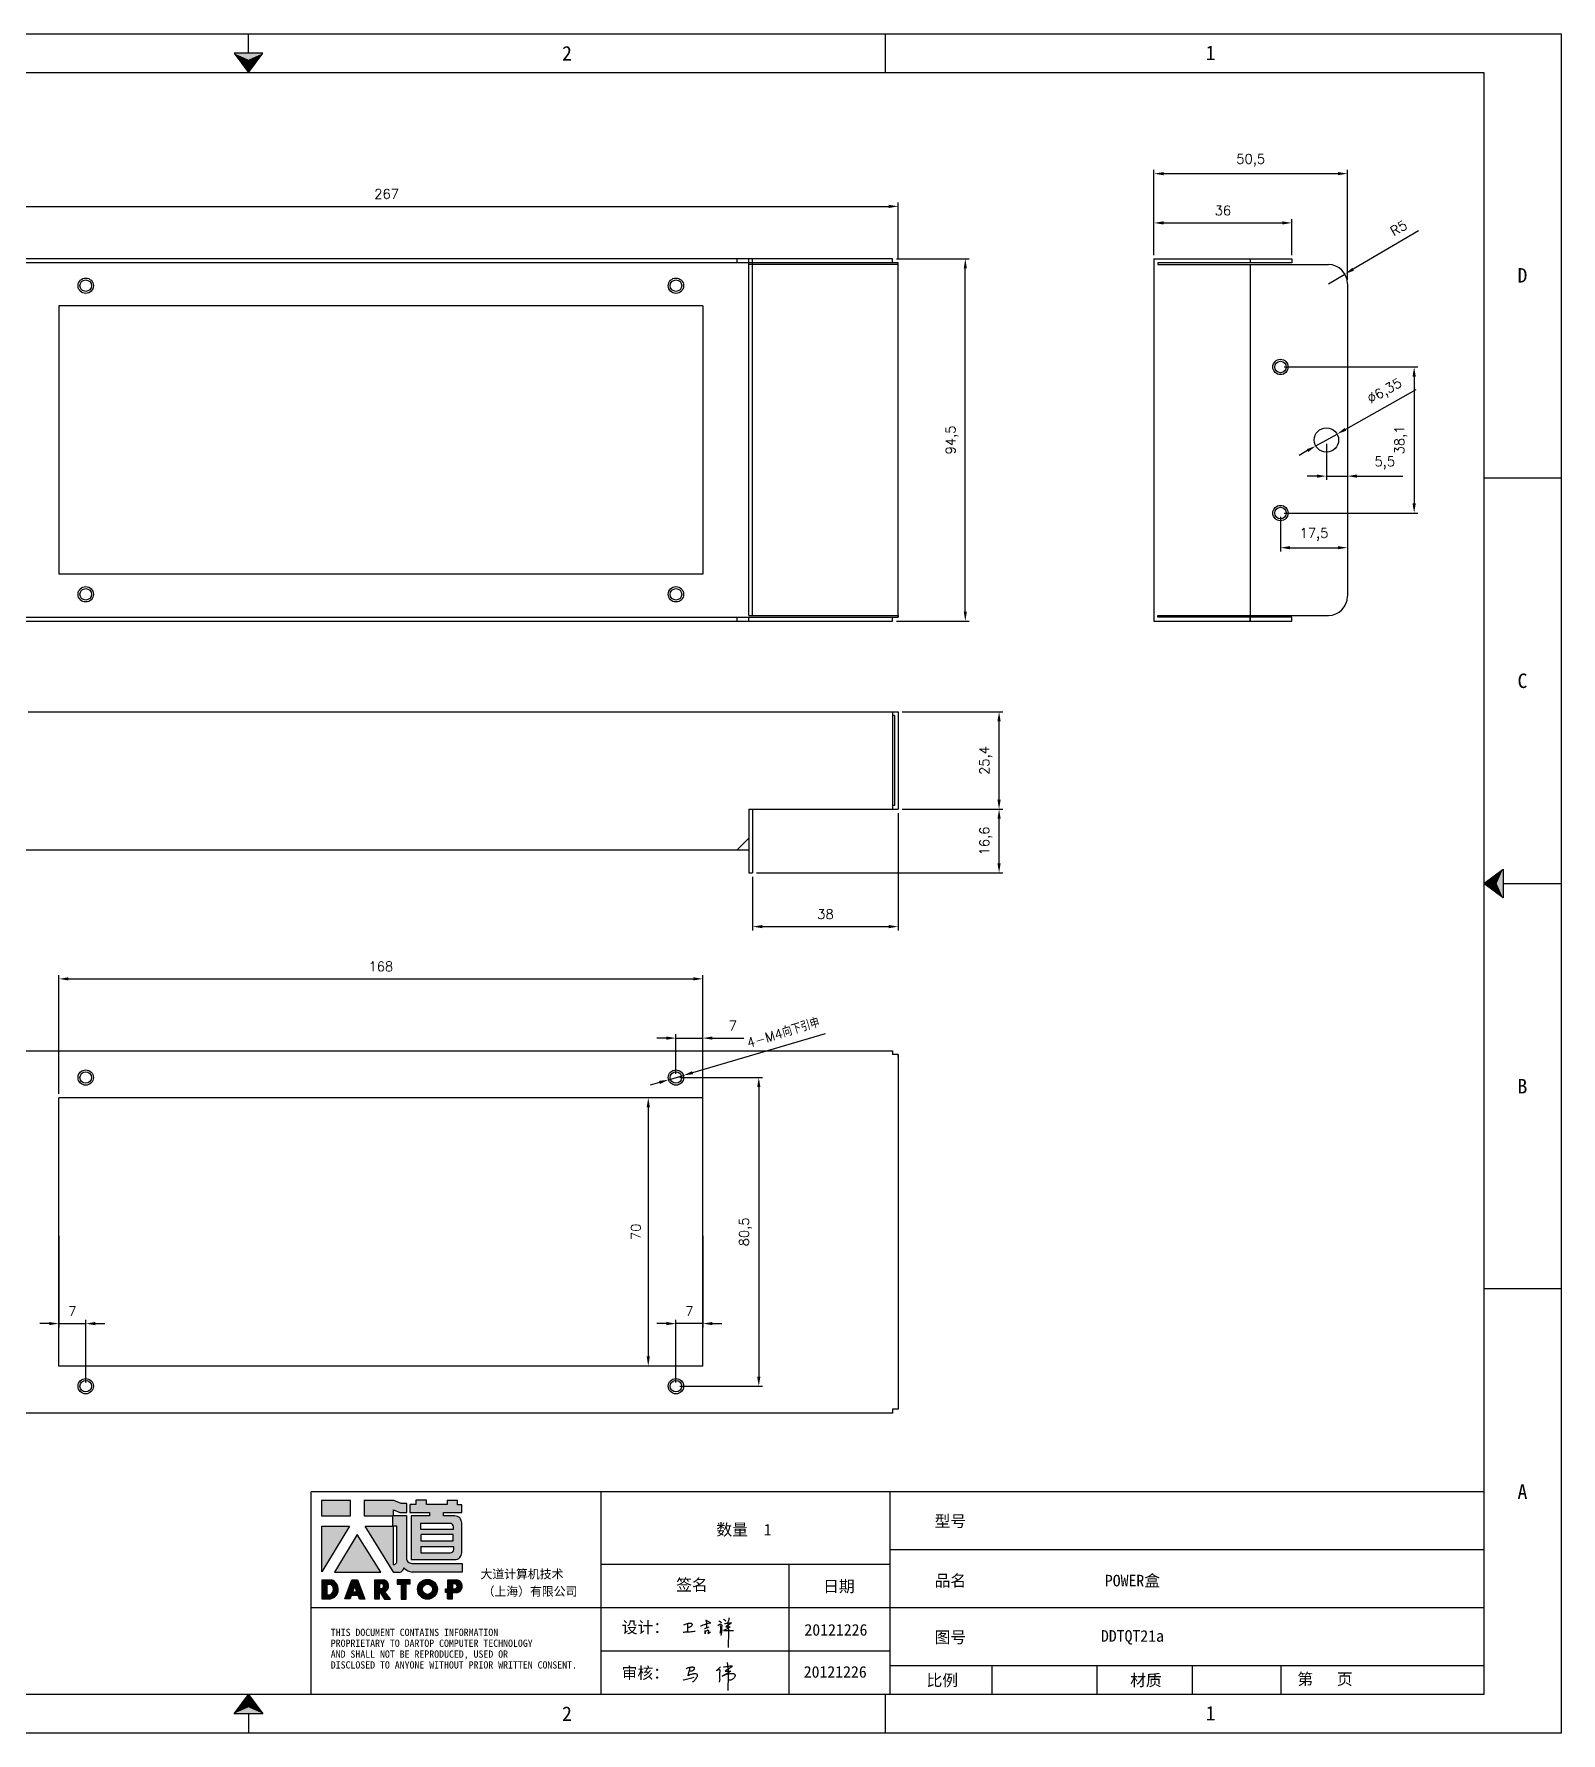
# Model space of a CAD drawing. Header units: millimetres. Extents: x 120943 to 145233, y 4425 to 40233.
# Drawn here: x 122841.5 to 123239.9, y 6696.4 to 7139.5 of the extents above; entities that cross this region are included whole.
import ezdxf
from ezdxf.enums import TextEntityAlignment as Align

# ---------------------------------------------------------------- set-up
doc = ezdxf.new("R2010")
doc.units = ezdxf.units.MM
doc.linetypes.add('DOT', pattern=[0.25, 0, -0.25])
doc.layers.add('4', color=7, linetype='Continuous')
doc.layers.add('print', color=30, linetype='Continuous')
doc.layers.add('dim', color=2, linetype='Continuous', lineweight=9)
doc.styles.add('Dartop', font='SIMFANG.TTF')
doc.styles.add('hzHT', font='SIMHEI.TTF')
doc.styles.get("Standard").update_dxf_attribs({"font": 'txt', "bigfont": 'gbcbig.shx'})
doc.dimstyles.new('0.5small', dxfattribs={"dimtxt": 2.5, "dimasz": 2.5, "dimexe": 1, "dimexo": 1, "dimgap": 2, "dimtad": 1, "dimtxsty": 'Standard', "dimcen": 2.5, "dimadec": 0, "dimazin": 0, "dimtfac": 1, "dimtmove": 0, "dimatfit": 3, "dimfxl": 1, "dimarcsym": 0})

# ---------------------------------------------------------------- blocks, each defined once
blk = doc.blocks.new('*U330')
at = {"color": 254, "linetype": 'Continuous', "extrusion": (0, 0, -1)}
for points in [[(-17, 0.333), (-16.812, 0.25), (-17, 0.5)], [(-17, 0.333), (-17, 0.5), (-17.188, 0.25)], [(-17, 0.333), (-17.188, 0.25), (-16.812, 0.25)]]:
    blk.add_solid(points, dxfattribs=at)
blk = doc.blocks.new('*U331')
at = {"color": 254, "linetype": 'Continuous'}
for points in [[(17, 21.667), (17.188, 21.75), (16.812, 21.75)], [(17, 21.667), (16.812, 21.75), (17, 21.5)], [(17, 21.667), (17, 21.5), (17.188, 21.75)]]:
    blk.add_solid(points, dxfattribs=at)
blk = doc.blocks.new('dadao')
for p, q in [((48, 19.2), (44.9, 10.4)), ((44.9, 10.4), (51.2, 10.4)), ((51.2, 10.4), (48, 19.2))]:
    blk.add_line(p, q)
for points in [[(41.8, 121.6), (41.8, 143.7), (-0.4, 143.7), (-0.4, 121.6), (41.8, 121.6)], [(104.8, 122), (104.8, 130.3), (114.1, 126.3), (124.2, 126.3), (124.2, 139.6), (115.9, 139.6), (105.1, 143.9), (61.5, 143.9)], [(61.7, 144), (61.7, 121.3), (103.9, 121.3)], [(113.4, 38.7), (105.1, 38.7), (63, 106.5), (103.9, 106.5), (103.9, 120.9), (103.9, 121.3)], [(109.7, 53.6), (109.7, 106.2), (104.3, 106.2), (104.3, 50.4), (106.6, 50.4)], [(144.6, 94.4), (144.6, 84.8), (192, 84.8), (192, 94.1), (144.9, 94.1)], [(0, 28), (0, 0), (11.8, 0)], [(0.1, 28), (14, 28)], [(76.8, 28.2), (76.8, 0), (84.1, 0), (84.1, 11.1), (91.6, -0.1), (100.3, -0.1), (91.7, 11.1)], [(76.8, 28.2), (90.6, 28.2)], [(120.2, 45), (119.5, 45), (119.5, 44.6)], [(183.7, 0), (183.7, 9.6), (180.6, 9.6), (180.6, 14.9), (183.8, 14.9), (183.8, 28.1), (196.1, 28.1), (196.5, 28.1)], [(7.1, 21.8), (7.1, 6.1), (12, 6.1)], [(7.1, 21.8), (11.4, 21.8)], [(84, 22.7), (84, 15.3), (87.2, 15.3)], [(84, 22.7), (87.3, 22.7)], [(183.7, 0), (190.9, 0), (190.9, 9.6), (198.8, 9.6)], [(194.9, 22.3), (190.8, 22.3), (190.8, 15), (194.4, 15)]]:
    blk.add_lwpolyline(points)
blk.add_lwpolyline([(137.1, 144.2), (137.1, 137.9), (128.3, 137.9), (128.3, 126.5), (157.3, 126.5), (157.3, 121.5), (130.3, 121.5), (130.3, 57.5), (194.4, 57.5, 0.414214), (204.4, 67.5), (204.4, 111.3, 0.414214), (194.4, 121.3), (177.5, 121.3), (177.5, 126.3), (204.7, 126.3), (204.7, 137.7), (198.2, 137.7), (198.2, 143.9), (183.3, 143.9), (183.3, 138), (153, 138), (153, 144.2), (137.1, 144.2)], format="xyb", close=True)
for points in [[(-0.3, 106.2), (40.4, 106.2), (-0.3, 39.7), (-0.3, 106.2)], [(51.7, 94.1), (18.4, 39.3), (86.2, 39.3)], [(43.8, 28.2), (51.8, 28.2), (62.6, -0.1), (55, -0.1), (53.2, 5), (42.9, 5), (41.1, 0), (33.6, 0)], [(110, 28.1), (110, 21.9), (116, 21.9), (116, -0.1), (123.2, -0.1), (123.2, 22), (129.2, 22), (129.2, 28.1), (110, 28.1)]]:
    blk.add_lwpolyline(points, close=True)
for points in [[(104.8, 122), (123.4, 122), (123.4, 60, 0.414214), (131.4, 52), (204.8, 52), (204.8, 39.1), (131.7, 39.1)], [(144.3, 110.8), (144.3, 101.8), (192.3, 101.8), (192.3, 105.5, 0.414214), (187.3, 110.5), (144.3, 110.5)], [(144.6, 77), (144.6, 67.5), (187.6, 67.5, 0.414214), (192.6, 72.5), (192.6, 76.4), (144.6, 76.4)]]:
    blk.add_lwpolyline(points, format="xyb")
for radius in [14.5, 7.44]:
    blk.add_circle((154.2, 14.2), radius)
for centre, radius, start, end in [((99.2, 60.7), 12.6, 305.6399, 325.969), ((9.6, 14.2), 14.4, 278.6604, 72.3203), ((88.6, 19.4), 8.95, 290.6073, 77.2124), ((111.6, 46.7), 8.19, 282.9811, 347.6627), ((136, 61.7), 22.9, 226.7358, 259.3209), ((195.7, 18.6), 9.51, 288.8959, 85.2442), ((8.5, 13.9), 8.49, 294.2143, 69.7177), ((86.4, 19), 3.8, 282.527, 76.7196), ((193.7, 18.7), 3.8, 280.9891, 72.5513)]:
    blk.add_arc(centre, radius, start, end)
blk = doc.blocks.new('h')
for p, q in [((20773.3, -2331.8), (20775.3, -2338.7)), ((20789.1, -2340.9), (20773.5, -2331.9)), ((20775.3, -2338.7), (20775.6, -2351.2)), ((20845.7, -2343.5), (20848.4, -2353)), ((20768.1, -2360.9), (20773, -2359.1)), ((20769.5, -2366.9), (20769.8, -2370.6)), ((20769.8, -2370.6), (20770.9, -2378)), ((20770.9, -2378), (20771.5, -2370.6)), ((20772.4, -2369.3), (20774.9, -2367.8)), ((20773, -2359.1), (20784.1, -2355.2)), ((20775.6, -2351.2), (20775.5, -2357.3)), ((20782.2, -2369.2), (20780, -2377.1)), ((20780, -2377.1), (20788.3, -2371.3)), ((20780.1, -2366.4), (20780.8, -2366.4)), ((20781.9, -2367.4), (20782.2, -2369.2)), ((20848.9, -2370.3), (20847.9, -2424)), ((20848.4, -2353), (20848.9, -2370.3))]:
    blk.add_line(p, q)
for points in [[(20699.1, -2348.2, -0.029745), (20704.6, -2345.4, -0.046842), (20708.4, -2344.2, -0.00919), (20714.3, -2343, -0.018517), (20717.2, -2342.5, -0.037841), (20720.3, -2342.4, -0.039541), (20723.2, -2342.8, -0.149785), (20726, -2344.3, -0.204935), (20726.9, -2346.6, -0.074872), (20726.5, -2348.3, -0.061615), (20725.6, -2350.3, -0.034204), (20723.8, -2352.6, -0.045776), (20722.3, -2354.1, -0.054985), (20720.4, -2355.3, -0.036348), (20717.3, -2356.5, -0.067752), (20715.7, -2356.8, -0.043553), (20713.2, -2356.7)], [(20755, -2351.9, -0.024077), (20759.9, -2350.1, -0.013147), (20768.7, -2346.5, -0.00522), (20775.4, -2344.1, -0.018517), (20777.3, -2343.4, -0.008274), (20786.3, -2341, -0.039541), (20788.3, -2340.8, -0.079216), (20789.4, -2341, -0.204935)], [(20816.8, -2335, -0.053561), (20819.6, -2336.1, -0.075272), (20821.3, -2337.3, -0.005295), (20822.5, -2338.5, -0.009337), (20823.1, -2339.1, -0.026146), (20823.7, -2339.8, -0.016644), (20824.5, -2340.9)], [(20832.1, -2329.2, -0.053561), (20834.9, -2330.3, -0.075272), (20836.7, -2331.5, -0.005295), (20837.8, -2332.6, -0.009337), (20838.5, -2333.3, -0.026146), (20839, -2334, -0.016644), (20839.8, -2335.1)], [(20836, -2343.7, -0.02797), (20842.1, -2342.6, -0.048868), (20845.6, -2342.2, -0.00919), (20851.1, -2341.4, -0.018517), (20853.9, -2341.1, -0.037841), (20856.7, -2341.2, -0.039541), (20859.4, -2341.6, -0.018282), (20840.6, -2354.7, -0.000937)], [(20847.6, -2340.2, 0.021784), (20849.6, -2335.9, 0.028296), (20850.8, -2332.4, 0.008136), (20851.9, -2328.2, 0.028913), (20852.2, -2327, 0.08193), (20852.1, -2325.9, 0.075058), (20851.7, -2324.7, 0.275043)], [(20696.6, -2372.4, 0.002073), (20710.6, -2371.9, 0.016137), (20719.6, -2371.3, 0.008314), (20736.9, -2369.3)], [(20813.5, -2350.1, 0.007348), (20815.9, -2348.7, 0.008421), (20818, -2347.3, 0.009459), (20819.7, -2346.2, -0.016325), (20820.7, -2345.5, -0.173771), (20821.8, -2345.3, -0.085159), (20823.9, -2346, -0.125883), (20826, -2347.9, -0.160659), (20826.6, -2350.1, -0.010447), (20826.5, -2352.3, -0.008247), (20826.2, -2355.1, -0.002698), (20825.3, -2374, 0.001562), (20823.9, -2383.7, 0.016137)]]:
    blk.add_lwpolyline(points, format="xyb")
for points in [[(20711.3, -2343.5), (20711.3, -2343.5), (20711.5, -2355.8), (20710.7, -2368), (20710.6, -2371.9)], [(20821.5, -2350.6), (20822.4, -2359.2), (20822.2, -2364.9), (20821.7, -2369), (20821.3, -2376.3), (20823.6, -2368.5), (20827.2, -2366.3), (20829.5, -2366.3)], [(20840.6, -2354.7), (20850, -2354.7), (20855, -2354.3), (20845.9, -2361.1), (20840.5, -2364), (20833, -2367.5), (20863.2, -2367.4), (20865.9, -2367.3)]]:
    blk.add_lwpolyline(points)
for centre, radius, start, end in [((20773.7, -2371.2), 2.3, 121.9907, 163.6016), ((20787.5, -2406), 40.3, 100.6183, 108.2482), ((20780.8, -2367.6), 1.15, 9.4675, 90)]:
    blk.add_arc(centre, radius, start, end)
blk = doc.blocks.new('*U329')
at = {"color": 254, "linetype": 'Continuous', "extrusion": (0, 0, -1)}
for points in [[(-33.167, 11), (-33, 11), (-33.25, 11.188)], [(-33.167, 11), (-33.25, 11.188), (-33.25, 10.812)], [(-33.167, 11), (-33.25, 10.812), (-33, 11)]]:
    blk.add_solid(points, dxfattribs=at)
blk = doc.blocks.new('*D370')
at = {"layer": 'Defpoints', "color": 0}
for p in [(123067.01, 7094.57), (122800.01, 7079.39), (123067.01, 7079.89)]:
    blk.add_point(p, dxfattribs=at)
at = {"layer": 'dim', "color": 0, "lineweight": -2}
for p, q in [((122800.01, 7080.39), (122800.01, 7095.57)), ((123067.01, 7080.89), (123067.01, 7095.57)), ((122802.51, 7094.57), (123064.51, 7094.57))]:
    blk.add_line(p, q, dxfattribs=at)
at = {"layer": 'dim', "color": 0}
for points in [[(122802.51, 7094.99), (122802.51, 7094.16), (122800.01, 7094.57)], [(123064.51, 7094.99), (123064.51, 7094.16), (123067.01, 7094.57)]]:
    blk.add_solid(points, dxfattribs=at)
at = {"layer": 'dim', "color": 0, "insert": (122933.51, 7097.82), "char_height": 2.5, "attachment_point": 5}
blk.add_mtext('267', dxfattribs=at)
blk = doc.blocks.new('*D371')
at = {"layer": 'Defpoints', "color": 0}
for p in [(123065.51, 7080.89), (123084.5, 7080.89), (123065.51, 6986.39)]:
    blk.add_point(p, dxfattribs=at)
at = {"layer": 'dim', "color": 0, "lineweight": -2}
for p, q in [((123066.51, 7080.89), (123085.5, 7080.89)), ((123084.5, 6988.89), (123084.5, 7078.39)), ((123066.51, 6986.39), (123085.5, 6986.39))]:
    blk.add_line(p, q, dxfattribs=at)
at = {"layer": 'dim', "color": 0}
for points in [[(123084.09, 7078.39), (123084.92, 7078.39), (123084.5, 7080.89)], [(123084.09, 6988.89), (123084.92, 6988.89), (123084.5, 6986.39)]]:
    blk.add_solid(points, dxfattribs=at)
at = {"layer": 'dim', "color": 0, "insert": (123081.05, 7033.64), "char_height": 2.5, "attachment_point": 5, "rotation": 90}
blk.add_mtext('94,5', dxfattribs=at)
blk = doc.blocks.new('*D372')
at = {"layer": 'Defpoints', "color": 0}
for p in [(123184.22, 7103.11), (123133.72, 7080.89), (123184.22, 7074.39)]:
    blk.add_point(p, dxfattribs=at)
at = {"layer": 'dim', "color": 0, "lineweight": -2}
for p, q in [((123133.72, 7081.89), (123133.72, 7104.11)), ((123184.22, 7075.39), (123184.22, 7104.11)), ((123136.22, 7103.11), (123181.72, 7103.11))]:
    blk.add_line(p, q, dxfattribs=at)
at = {"layer": 'dim', "color": 0}
for points in [[(123136.22, 7103.53), (123136.22, 7102.7), (123133.72, 7103.11)], [(123181.72, 7103.53), (123181.72, 7102.7), (123184.22, 7103.11)]]:
    blk.add_solid(points, dxfattribs=at)
at = {"layer": 'dim', "color": 0, "insert": (123158.97, 7106.57), "char_height": 2.5, "attachment_point": 5}
blk.add_mtext('50,5', dxfattribs=at)
blk = doc.blocks.new('*D373')
at = {"layer": 'Defpoints', "color": 0}
for p in [(123067.01, 6962.74), (123093.31, 6962.74), (123067.01, 6937.34)]:
    blk.add_point(p, dxfattribs=at)
at = {"layer": 'dim', "color": 0, "lineweight": -2}
for p, q in [((123068.01, 6962.74), (123094.31, 6962.74)), ((123093.31, 6939.84), (123093.31, 6960.24)), ((123068.01, 6937.34), (123094.31, 6937.34))]:
    blk.add_line(p, q, dxfattribs=at)
at = {"layer": 'dim', "color": 0}
for points in [[(123092.89, 6960.24), (123093.73, 6960.24), (123093.31, 6962.74)], [(123092.89, 6939.84), (123093.73, 6939.84), (123093.31, 6937.34)]]:
    blk.add_solid(points, dxfattribs=at)
at = {"layer": 'dim', "color": 0, "insert": (123089.85, 6950.04), "char_height": 2.5, "attachment_point": 5, "rotation": 90}
blk.add_mtext('25,4', dxfattribs=at)
blk = doc.blocks.new('*D378')
at = {"layer": 'Defpoints', "color": 0}
for p in [(123016.01, 6893.08), (122848.01, 6862.09), (123016.01, 6862.09)]:
    blk.add_point(p, dxfattribs=at)
at = {"layer": 'dim', "color": 0, "lineweight": -2}
for p, q in [((122848.01, 6863.09), (122848.01, 6894.08)), ((122850.51, 6893.08), (123013.51, 6893.08)), ((123016.01, 6863.09), (123016.01, 6894.08))]:
    blk.add_line(p, q, dxfattribs=at)
at = {"layer": 'dim', "color": 0}
for points in [[(122850.51, 6893.5), (122850.51, 6892.67), (122848.01, 6893.08)], [(123013.51, 6893.5), (123013.51, 6892.67), (123016.01, 6893.08)]]:
    blk.add_solid(points, dxfattribs=at)
at = {"layer": 'dim', "color": 0, "insert": (122932.01, 6896.33), "char_height": 2.5, "attachment_point": 5}
blk.add_mtext('168', dxfattribs=at)
blk = doc.blocks.new('*D379')
at = {"layer": 'Defpoints', "color": 0}
for p in [(123016.01, 6862.09), (123001.78, 6792.09), (123016.01, 6792.09)]:
    blk.add_point(p, dxfattribs=at)
at = {"layer": 'dim', "color": 0, "lineweight": -2}
for p, q in [((123015.01, 6862.09), (123000.78, 6862.09)), ((123001.78, 6859.59), (123001.78, 6794.59)), ((123015.01, 6792.09), (123000.78, 6792.09))]:
    blk.add_line(p, q, dxfattribs=at)
at = {"layer": 'dim', "color": 0}
for points in [[(123001.37, 6859.59), (123002.2, 6859.59), (123001.78, 6862.09)], [(123001.37, 6794.59), (123002.2, 6794.59), (123001.78, 6792.09)]]:
    blk.add_solid(points, dxfattribs=at)
at = {"layer": 'dim', "color": 0, "insert": (122998.53, 6827.09), "char_height": 2.5, "attachment_point": 5, "rotation": 90}
blk.add_mtext('70', dxfattribs=at)
blk = doc.blocks.new('*D380')
at = {"layer": 'Defpoints', "color": 0}
for p in [(123016.01, 6877.63), (123009.01, 6867.34), (123016.01, 6827.09)]:
    blk.add_point(p, dxfattribs=at)
at = {"layer": 'dim', "color": 0, "lineweight": -2}
for p, q in [((123009.01, 6868.34), (123009.01, 6878.63)), ((123016.01, 6828.09), (123016.01, 6878.63)), ((123006.51, 6877.63), (123004.01, 6877.63)), ((123009.01, 6877.63), (123016.01, 6877.63)), ((123018.51, 6877.63), (123026.68, 6877.63))]:
    blk.add_line(p, q, dxfattribs=at)
at = {"layer": 'dim', "color": 0}
for points in [[(123006.51, 6878.05), (123006.51, 6877.22), (123009.01, 6877.63)], [(123018.51, 6878.05), (123018.51, 6877.22), (123016.01, 6877.63)]]:
    blk.add_solid(points, dxfattribs=at)
at = {"layer": 'dim', "color": 0, "insert": (123023.84, 6880.88), "char_height": 2.5, "attachment_point": 5}
blk.add_mtext('7', dxfattribs=at)
blk = doc.blocks.new('*D381')
at = {"layer": 'Defpoints', "color": 0}
for p in [(122848.01, 6827.09), (122855.01, 6803.17), (122855.01, 6786.84)]:
    blk.add_point(p, dxfattribs=at)
at = {"layer": 'dim', "color": 0, "lineweight": -2}
for p, q in [((122848.01, 6826.09), (122848.01, 6802.17)), ((122845.51, 6803.17), (122843.01, 6803.17)), ((122848.01, 6803.17), (122855.01, 6803.17)), ((122855.01, 6787.84), (122855.01, 6804.17)), ((122857.51, 6803.17), (122860.01, 6803.17))]:
    blk.add_line(p, q, dxfattribs=at)
at = {"layer": 'dim', "color": 0}
for points in [[(122845.51, 6803.59), (122845.51, 6802.75), (122848.01, 6803.17)], [(122857.51, 6803.59), (122857.51, 6802.75), (122855.01, 6803.17)]]:
    blk.add_solid(points, dxfattribs=at)
at = {"layer": 'dim', "color": 0, "insert": (122851.51, 6806.42), "char_height": 2.5, "attachment_point": 5}
blk.add_mtext('7', dxfattribs=at)
blk = doc.blocks.new('*D382')
at = {"layer": 'Defpoints', "color": 0}
for p in [(123009.01, 6867.34), (123009.01, 6786.84), (123030.62, 6786.84)]:
    blk.add_point(p, dxfattribs=at)
at = {"layer": 'dim', "color": 0, "lineweight": -2}
for p, q in [((123010.01, 6867.34), (123031.62, 6867.34)), ((123030.62, 6864.84), (123030.62, 6789.34)), ((123010.01, 6786.84), (123031.62, 6786.84))]:
    blk.add_line(p, q, dxfattribs=at)
at = {"layer": 'dim', "color": 0}
for points in [[(123030.2, 6864.84), (123031.04, 6864.84), (123030.62, 6867.34)], [(123030.2, 6789.34), (123031.04, 6789.34), (123030.62, 6786.84)]]:
    blk.add_solid(points, dxfattribs=at)
at = {"layer": 'dim', "color": 0, "insert": (123027.16, 6827.09), "char_height": 2.5, "attachment_point": 5, "rotation": 90}
blk.add_mtext('80,5', dxfattribs=at)
blk = doc.blocks.new('*D383')
at = {"layer": 'Defpoints', "color": 0}
for p in [(123007.09, 6866.77), (123010.93, 6867.9)]:
    blk.add_point(p, dxfattribs=at)
at = {"layer": 'dim', "color": 0, "lineweight": -2}
for p, q in [((123047.96, 6878.79), (123013.33, 6868.61)), ((123004.69, 6866.07), (123002.29, 6865.36)), ((123007.09, 6866.77), (123010.93, 6867.9))]:
    blk.add_line(p, q, dxfattribs=at)
at = {"layer": 'dim', "color": 0}
for points in [[(123004.58, 6866.47), (123004.81, 6865.67), (123007.09, 6866.77)], [(123013.21, 6869.01), (123013.45, 6868.21), (123010.93, 6867.9)]]:
    blk.add_solid(points, dxfattribs=at)
at = {"layer": 'dim', "color": 0, "insert": (123036.99, 6879.03), "char_height": 2.5, "attachment_point": 5, "rotation": 16.3898}
blk.add_mtext('4-M4向下引申', dxfattribs=at)
blk = doc.blocks.new('*D384')
at = {"layer": 'Defpoints', "color": 0}
for p in [(123179.22, 7074.39), (123183.53, 7076.92)]:
    blk.add_point(p, dxfattribs=at)
at = {"layer": 'dim', "color": 0, "lineweight": -2}
for p, q in [((123202.74, 7088.18), (123185.69, 7078.18)), ((123179.22, 7074.39), (123183.53, 7076.92))]:
    blk.add_line(p, q, dxfattribs=at)
at = {"layer": 'dim', "color": 0}
blk.add_solid([(123185.48, 7078.54), (123185.9, 7077.82), (123183.53, 7076.92)], dxfattribs=at)
at = {"layer": 'dim', "color": 0, "insert": (123197.58, 7088.92), "char_height": 2.5, "attachment_point": 5, "rotation": 30.3798}
blk.add_mtext('R5', dxfattribs=at)
blk = doc.blocks.new('*D385')
at = {"layer": 'Defpoints', "color": 0}
for p in [(123181.49, 7035.19), (123175.95, 7032.09)]:
    blk.add_point(p, dxfattribs=at)
at = {"layer": 'dim', "color": 0, "lineweight": -2}
for p, q in [((123202.02, 7046.69), (123183.67, 7036.41)), ((123175.95, 7032.09), (123181.49, 7035.19)), ((123173.77, 7030.86), (123171.59, 7029.64))]:
    blk.add_line(p, q, dxfattribs=at)
at = {"layer": 'dim', "color": 0}
for points in [[(123183.47, 7036.78), (123183.88, 7036.05), (123181.49, 7035.19)], [(123173.57, 7031.23), (123173.97, 7030.5), (123175.95, 7032.09)]]:
    blk.add_solid(points, dxfattribs=at)
at = {"layer": 'dim', "color": 0, "insert": (123194.04, 7046.19), "char_height": 2.5, "attachment_point": 5, "rotation": 29.2681}
blk.add_mtext('∅6,35', dxfattribs=at)
blk = doc.blocks.new('*D386')
at = {"layer": 'Defpoints', "color": 0}
for p in [(123166.72, 7052.69), (123166.72, 7014.59), (123201.61, 7014.59)]:
    blk.add_point(p, dxfattribs=at)
at = {"layer": 'dim', "color": 0, "lineweight": -2}
for p, q in [((123167.72, 7052.69), (123202.61, 7052.69)), ((123201.61, 7050.19), (123201.61, 7017.09)), ((123167.72, 7014.59), (123202.61, 7014.59))]:
    blk.add_line(p, q, dxfattribs=at)
at = {"layer": 'dim', "color": 0}
for points in [[(123201.19, 7050.19), (123202.03, 7050.19), (123201.61, 7052.69)], [(123201.19, 7017.09), (123202.03, 7017.09), (123201.61, 7014.59)]]:
    blk.add_solid(points, dxfattribs=at)
at = {"layer": 'dim', "color": 0, "insert": (123198.15, 7033.64), "char_height": 2.5, "attachment_point": 5, "rotation": 90}
blk.add_mtext('38,1', dxfattribs=at)
blk = doc.blocks.new('*D387')
at = {"layer": 'Defpoints', "color": 0}
for p in [(123178.72, 7033.64), (123184.22, 7033.64), (123178.72, 7024.22)]:
    blk.add_point(p, dxfattribs=at)
at = {"layer": 'dim', "color": 0, "lineweight": -2}
for p, q in [((123178.72, 7032.64), (123178.72, 7023.22)), ((123184.22, 7032.64), (123184.22, 7023.22)), ((123176.22, 7024.22), (123173.72, 7024.22)), ((123178.72, 7024.22), (123184.22, 7024.22)), ((123186.72, 7024.22), (123198.64, 7024.22))]:
    blk.add_line(p, q, dxfattribs=at)
at = {"layer": 'dim', "color": 0}
for points in [[(123176.22, 7024.64), (123176.22, 7023.8), (123178.72, 7024.22)], [(123186.72, 7024.64), (123186.72, 7023.8), (123184.22, 7024.22)]]:
    blk.add_solid(points, dxfattribs=at)
at = {"layer": 'dim', "color": 0, "insert": (123193.93, 7027.68), "char_height": 2.5, "attachment_point": 5}
blk.add_mtext('5,5', dxfattribs=at)
blk = doc.blocks.new('*D388')
at = {"layer": 'Defpoints', "color": 0}
for p in [(123184.22, 7032.64), (123166.72, 7014.59), (123184.22, 7005.55)]:
    blk.add_point(p, dxfattribs=at)
at = {"layer": 'dim', "color": 0, "lineweight": -2}
for p, q in [((123184.22, 7031.64), (123184.22, 7004.55)), ((123166.72, 7013.59), (123166.72, 7004.55)), ((123169.22, 7005.55), (123181.72, 7005.55))]:
    blk.add_line(p, q, dxfattribs=at)
at = {"layer": 'dim', "color": 0}
for points in [[(123169.22, 7005.97), (123169.22, 7005.13), (123166.72, 7005.55)], [(123181.72, 7005.97), (123181.72, 7005.13), (123184.22, 7005.55)]]:
    blk.add_solid(points, dxfattribs=at)
at = {"layer": 'dim', "color": 0, "insert": (123175.47, 7009.01), "char_height": 2.5, "attachment_point": 5}
blk.add_mtext('17,5', dxfattribs=at)
blk = doc.blocks.new('*D389')
at = {"layer": 'Defpoints', "color": 0}
for p in [(123067.01, 6937.34), (123029.01, 6920.74), (123067.01, 6906.72)]:
    blk.add_point(p, dxfattribs=at)
at = {"layer": 'dim', "color": 0, "lineweight": -2}
for p, q in [((123067.01, 6936.34), (123067.01, 6905.72)), ((123029.01, 6919.74), (123029.01, 6905.72)), ((123031.51, 6906.72), (123064.51, 6906.72))]:
    blk.add_line(p, q, dxfattribs=at)
at = {"layer": 'dim', "color": 0}
for points in [[(123031.51, 6907.13), (123031.51, 6906.3), (123029.01, 6906.72)], [(123064.51, 6907.13), (123064.51, 6906.3), (123067.01, 6906.72)]]:
    blk.add_solid(points, dxfattribs=at)
at = {"layer": 'dim', "color": 0, "insert": (123048.01, 6909.97), "char_height": 2.5, "attachment_point": 5}
blk.add_mtext('38', dxfattribs=at)
blk = doc.blocks.new('*D390')
at = {"layer": 'Defpoints', "color": 0}
for p in [(123067.01, 6937.34), (123093.31, 6937.34), (123029.01, 6920.74)]:
    blk.add_point(p, dxfattribs=at)
at = {"layer": 'dim', "color": 0, "lineweight": -2}
for p, q in [((123068.01, 6937.34), (123094.31, 6937.34)), ((123093.31, 6923.24), (123093.31, 6934.84)), ((123030.01, 6920.74), (123094.31, 6920.74))]:
    blk.add_line(p, q, dxfattribs=at)
at = {"layer": 'dim', "color": 0}
for points in [[(123092.89, 6934.84), (123093.73, 6934.84), (123093.31, 6937.34)], [(123092.89, 6923.24), (123093.73, 6923.24), (123093.31, 6920.74)]]:
    blk.add_solid(points, dxfattribs=at)
at = {"layer": 'dim', "color": 0, "insert": (123089.85, 6929.04), "char_height": 2.5, "attachment_point": 5, "rotation": 90}
blk.add_mtext('16,6', dxfattribs=at)
blk = doc.blocks.new('*D391')
at = {"layer": 'Defpoints', "color": 0}
for p in [(123169.72, 7090.26), (123133.72, 7080.89), (123169.72, 7080.89)]:
    blk.add_point(p, dxfattribs=at)
at = {"layer": 'dim', "color": 0, "lineweight": -2}
for p, q in [((123133.72, 7081.89), (123133.72, 7091.26)), ((123169.72, 7081.89), (123169.72, 7091.26)), ((123136.22, 7090.26), (123167.22, 7090.26))]:
    blk.add_line(p, q, dxfattribs=at)
at = {"layer": 'dim', "color": 0}
for points in [[(123136.22, 7090.68), (123136.22, 7089.85), (123133.72, 7090.26)], [(123167.22, 7090.68), (123167.22, 7089.85), (123169.72, 7090.26)]]:
    blk.add_solid(points, dxfattribs=at)
at = {"layer": 'dim', "color": 0, "insert": (123151.72, 7093.51), "char_height": 2.5, "attachment_point": 5}
blk.add_mtext('36', dxfattribs=at)
blk = doc.blocks.new('*D392')
at = {"layer": 'Defpoints', "color": 0}
for p in [(123016.01, 6827.09), (123009.01, 6803.17), (123009.01, 6786.84)]:
    blk.add_point(p, dxfattribs=at)
at = {"layer": 'dim', "color": 0, "lineweight": -2}
for p, q in [((123016.01, 6826.09), (123016.01, 6802.17)), ((123006.51, 6803.17), (123004.01, 6803.17)), ((123009.01, 6787.84), (123009.01, 6804.17)), ((123016.01, 6803.17), (123009.01, 6803.17)), ((123018.51, 6803.17), (123021.01, 6803.17))]:
    blk.add_line(p, q, dxfattribs=at)
at = {"layer": 'dim', "color": 0}
for points in [[(123006.51, 6803.59), (123006.51, 6802.75), (123009.01, 6803.17)], [(123018.51, 6803.59), (123018.51, 6802.75), (123016.01, 6803.17)]]:
    blk.add_solid(points, dxfattribs=at)
at = {"layer": 'dim', "color": 0, "insert": (123012.51, 6806.42), "char_height": 2.5, "attachment_point": 5}
blk.add_mtext('7', dxfattribs=at)

msp = doc.modelspace()

# ---------------------------------------------------------------- hatches: boundary and pattern name
for points in [[(122924.09, 6756.987), (122916.557, 6756.987), (122916.557, 6753.051), (122924.09, 6753.051)], [(122923.848, 6750.297), (122916.577, 6750.297), (122916.577, 6738.425)], [(122925.863, 6748.142), (122919.92, 6738.346), (122932.023, 6738.346)], [(122939.708, 6736.342), (122936.268, 6736.342), (122936.268, 6735.251), (122937.341, 6735.251), (122937.341, 6731.318), (122938.626, 6731.318), (122938.626, 6735.253), (122939.708, 6735.253)]]:
    msp.add_hatch(color=0).paths.add_polyline_path(points)
h = msp.add_hatch(color=0)
h.paths.add_polyline_path([(122935.349, 6754.595), (122937.012, 6753.876), (122938.809, 6753.876), (122938.809, 6756.256), (122937.326, 6756.256), (122935.394, 6757.019), (122927.65, 6757.019), (122927.65, 6752.995), (122935.185, 6752.995), (122935.185, 6752.914), (122935.185, 6750.342), (122927.878, 6750.342), (122935.393, 6738.248), (122936.882, 6738.248, 0.2793748), (122937.968, 6739.304), (122937.968, 6739.36), (122938.099, 6739.36, 0.1431454), (122940.148, 6738.317), (122953.206, 6738.317), (122953.206, 6740.611), (122940.092, 6740.611, -0.4142136), (122938.664, 6742.039), (122938.664, 6753.122), (122935.349, 6753.122)])
h.paths.add_polyline_path([(122935.261, 6750.29), (122936.218, 6750.29), (122936.218, 6740.904, -0.0889357), (122935.663, 6740.333), (122935.257, 6740.333)], flags=16)
h = msp.add_hatch(color=0)
h.paths.add_polyline_path([(122953.184, 6755.923), (122952.022, 6755.923), (122952.022, 6757.028), (122949.366, 6757.028), (122949.366, 6755.978), (122943.944, 6755.978), (122943.944, 6757.083), (122941.105, 6757.083), (122941.105, 6755.957), (122939.536, 6755.957), (122939.536, 6753.92), (122944.714, 6753.92), (122944.714, 6753.019), (122939.889, 6753.019), (122939.889, 6741.609), (122951.343, 6741.609, 0.4142136), (122953.128, 6743.394), (122953.128, 6751.208, 0.4142136), (122951.343, 6752.993), (122948.315, 6752.993), (122948.315, 6753.878), (122953.184, 6753.878)])
h.paths.add_polyline_path([(122950.078, 6751.059, -0.4142136), (122950.971, 6750.166), (122950.971, 6749.512), (122942.395, 6749.512), (122942.395, 6751.059)], flags=16)
h.paths.add_polyline_path([(122950.915, 6748.13), (122950.915, 6746.472), (122942.451, 6746.472), (122942.451, 6748.13)], flags=16)
h.paths.add_polyline_path([(122951.026, 6744.98), (122951.026, 6744.27, -0.4142136), (122950.133, 6743.377), (122942.451, 6743.377), (122942.451, 6744.98)], flags=16)
h = msp.add_hatch(color=0)
h.paths.add_polyline_path([(122919.125, 6736.324), (122916.63, 6736.324), (122916.63, 6731.333), (122918.731, 6731.333, 0.7930159)])
h.paths.add_polyline_path([(122918.768, 6732.426), (122917.896, 6732.426), (122917.896, 6735.231), (122918.672, 6735.231, -0.6713609)], flags=16)
h = msp.add_hatch(color=0)
h.paths.add_polyline_path([(122925.882, 6736.365), (122924.459, 6736.365), (122922.628, 6731.328), (122923.976, 6731.328), (122924.294, 6732.221), (122926.121, 6732.221), (122926.445, 6731.317), (122927.804, 6731.317)])
h.paths.add_polyline_path([(122925.771, 6733.183), (122924.64, 6733.183), (122925.195, 6734.766)], flags=16)
h = msp.add_hatch(color=0)
h.paths.add_polyline_path([(122932.802, 6736.361), (122930.348, 6736.361), (122930.348, 6731.325), (122931.645, 6731.325), (122931.645, 6733.322), (122932.977, 6731.307), (122934.544, 6731.307), (122933.01, 6733.309, 0.7440549)])
h.paths.add_polyline_path([(122931.633, 6734.067), (122931.633, 6735.39), (122932.213, 6735.39, -0.796809), (122932.204, 6734.067)], flags=16)
h = msp.add_hatch(color=0)
h.paths.add_polyline_path([(122941.577, 6733.861, 1), (122946.749, 6733.861, 1)])
h.paths.add_polyline_path([(122945.492, 6733.861, -1), (122942.835, 6733.861, -1)], flags=16)
h = msp.add_hatch(color=0)
h.paths.add_polyline_path([(122951.709, 6736.349), (122951.635, 6736.349), (122949.448, 6736.349), (122949.448, 6733.999), (122948.868, 6733.999), (122948.868, 6733.045), (122949.439, 6733.045), (122949.439, 6731.334), (122950.715, 6731.334), (122950.715, 6733.052), (122952.118, 6733.052, 0.8123038)])
h.paths.add_polyline_path([(122950.696, 6734.006), (122950.696, 6735.32), (122951.423, 6735.32, -0.7782134), (122951.349, 6734.006)], flags=16)

# ---------------------------------------------------------------- linework, layer by layer
at = {"color": 0, "linetype": 'DOT'}
for p, q in [((122600.066, 7139.544), (123229.859, 7139.544)), ((123229.859, 6696.376), (122600.066, 6696.376))]:
    msp.add_line(p, q, dxfattribs=at)
at = {"color": 0}
for p, q in [((122897.483, 7134.508), (122897.483, 7139.544)), ((123063.671, 7129.472), (123063.671, 7139.544)), ((122620.21, 7129.472), (123219.787, 7129.472)), ((123219.787, 7129.472), (123219.787, 6706.448)), ((123239.931, 7023.716), (123219.787, 7023.716)), ((123224.823, 6917.96), (123239.931, 6917.96)), ((123239.931, 6812.204), (123219.787, 6812.204)), ((123219.787, 6759.326), (122913.85, 6759.326)), ((122913.85, 6706.448), (122913.85, 6759.326)), ((122989.39, 6759.326), (122989.39, 6706.448)), ((123064.93, 6706.448), (123064.93, 6759.326)), ((123064.93, 6744.218), (123219.787, 6744.218)), ((122989.39, 6740.441), (123064.93, 6740.441)), ((123038.491, 6740.441), (123038.491, 6706.448)), ((122913.85, 6729.11), (122989.39, 6729.11)), ((122989.39, 6729.11), (123219.787, 6729.11)), ((122989.39, 6717.779), (123064.93, 6717.779)), ((123064.93, 6714.002), (123219.787, 6714.002)), ((123091.507, 6706.448), (123091.507, 6714.002)), ((123118.896, 6706.448), (123118.896, 6714.002)), ((123143.796, 6706.448), (123143.796, 6714.002)), ((123166.909, 6706.448), (123166.909, 6714.002)), ((123219.787, 6706.448), (122620.21, 6706.448)), ((123063.671, 6696.376), (123063.671, 6706.448)), ((122897.483, 6701.412), (122897.483, 6696.376))]:
    msp.add_line(p, q, dxfattribs=at)
for p, q in [((123065.51, 7080.889), (122801.51, 7080.889)), ((123067.01, 7079.889), (122801.51, 7079.889)), ((123025.01, 7079.889), (123025.01, 7080.889)), ((123028.01, 6987.889), (123028.01, 7080.889)), ((123067.01, 7079.389), (123028.01, 7079.389)), ((123029.01, 6987.889), (123029.01, 7080.889)), ((123065.51, 7079.889), (123065.51, 7080.889)), ((123067.01, 6987.389), (123067.01, 7079.889)), ((123133.721, 7080.889), (123133.721, 6986.389)), ((123133.721, 7080.889), (123169.721, 7080.889)), ((123169.721, 7079.889), (123134.721, 7079.889)), ((123134.721, 7079.889), (123134.721, 7079.389)), ((123134.721, 7079.389), (123179.221, 7079.389)), ((123158.821, 7080.889), (123158.821, 7079.889)), ((123158.821, 7079.389), (123158.821, 6987.889)), ((123169.721, 7080.889), (123169.721, 7079.889)), ((123184.221, 7074.389), (123184.221, 6992.889)), ((122848.01, 7068.639), (122848.01, 6998.639)), ((123016.01, 7068.639), (122848.01, 7068.639)), ((123016.01, 7068.639), (123016.01, 6998.639)), ((123016.01, 6998.639), (122848.01, 6998.639)), ((122801.51, 6987.389), (123067.01, 6987.389)), ((122801.51, 6986.389), (123065.51, 6986.389)), ((123025.01, 6986.389), (123025.01, 6987.389)), ((123028.01, 6987.889), (123067.01, 6987.889)), ((123028.01, 6986.389), (123028.01, 6987.389)), ((123065.51, 6986.389), (123065.51, 6987.389)), ((123067.01, 6987.889), (123067.01, 6987.389)), ((123133.721, 6986.389), (123169.721, 6986.389)), ((123134.721, 6987.389), (123134.721, 6987.889)), ((123134.721, 6987.889), (123179.221, 6987.889)), ((123169.721, 6987.389), (123134.721, 6987.389)), ((123158.821, 6987.389), (123158.821, 6986.389)), ((123158.821, 6986.389), (123158.821, 6987.389)), ((123169.721, 6986.389), (123169.721, 6987.389)), ((122840.01, 6962.743), (123067.01, 6962.743)), ((123065.51, 6962.743), (123065.51, 6937.343)), ((123067.01, 6962.743), (123067.01, 6937.343)), ((123066.01, 6961.743), (123065.51, 6961.743)), ((123066.01, 6961.743), (123066.01, 6938.343)), ((123028.01, 6937.343), (123067.01, 6937.343)), ((123028.01, 6937.343), (123028.01, 6920.743)), ((123029.01, 6937.343), (123029.01, 6920.743)), ((123066.01, 6938.343), (123065.51, 6938.343)), ((122804.51, 6926.743), (123025.01, 6926.743)), ((123025.01, 6926.743), (123028.01, 6929.743)), ((123025.01, 6926.743), (123028.01, 6926.743)), ((123028.01, 6920.743), (123029.01, 6920.743)), ((122801.51, 6874.338), (123065.51, 6874.338)), ((123065.51, 6874.338), (123065.51, 6873.338)), ((123067.01, 6873.338), (123065.51, 6873.338)), ((123067.01, 6873.338), (123067.01, 6780.838)), ((123067.01, 6872.838), (123067.01, 6873.338)), ((122848.01, 6792.088), (122848.01, 6862.088)), ((123016.01, 6862.088), (122848.01, 6862.088)), ((123016.01, 6792.088), (123016.01, 6862.088)), ((123016.01, 6792.088), (122848.01, 6792.088)), ((123065.51, 6780.838), (123065.51, 6779.838)), ((123067.01, 6780.838), (123065.51, 6780.838)), ((123065.51, 6779.838), (122801.51, 6779.838)), ((123022.4, 6714.74), (123022.616, 6712.93)), ((123021.831, 6711.614), (123021.089, 6711.213)), ((123022.365, 6711.9), (123021.831, 6711.614)), ((123021.862, 6712.5), (123022.806, 6712.5)), ((123023.309, 6712.546), (123022.365, 6711.9)), ((123022.651, 6711.593), (123022.571, 6707.434)), ((123022.616, 6712.93), (123022.651, 6711.593)), ((123022.806, 6712.5), (123023.309, 6712.546))]:
    msp.add_line(p, q)
for points in [[(122897.483, 7129.472), (122901.26, 7134.508), (122893.706, 7134.508), (122897.483, 7129.472)], [(123219.787, 6917.96), (123224.823, 6921.737), (123224.823, 6914.183), (123219.787, 6917.96)], [(122897.483, 6706.448), (122901.26, 6701.412), (122893.706, 6701.412), (122897.483, 6706.448)]]:
    msp.add_lwpolyline(points, close=True, dxfattribs=at)
for points in [[(123011.656, 6713.154, -0.029745), (123012.088, 6713.37, -0.0468422), (123012.38, 6713.464, -0.0091902), (123012.836, 6713.556, -0.0185172), (123013.065, 6713.589, -0.0378406), (123013.301, 6713.597, -0.0395413), (123013.525, 6713.569, -0.1497852), (123013.744, 6713.449, -0.2049352), (123013.811, 6713.276, -0.0748717), (123013.786, 6713.139, -0.0616146), (123013.711, 6712.988, -0.0342039), (123013.576, 6712.809, -0.0457759), (123013.455, 6712.694, -0.054985), (123013.309, 6712.602, -0.0363479), (123013.067, 6712.505, -0.0677521), (123012.946, 6712.484, -0.0435534), (123012.755, 6712.494)], [(123021.089, 6711.213, -0.029745), (123021.763, 6711.55, -0.0468422), (123022.219, 6711.697, -0.0091902), (123022.931, 6711.841, -0.0185172), (123023.287, 6711.892, -0.0378406), (123023.656, 6711.904, -0.0395413), (123024.005, 6711.861, -0.1497852), (123024.347, 6711.674, -0.2049352), (123024.452, 6711.403, -0.0748717), (123024.412, 6711.19, -0.0616146), (123024.296, 6710.954, -0.0342039), (123024.085, 6710.676, -0.0457759), (123023.896, 6710.495, -0.054985), (123023.668, 6710.352, -0.0363479), (123023.29, 6710.201, -0.0677521), (123023.101, 6710.169, -0.0435534), (123022.803, 6710.184)], [(123021.399, 6713.614, -0.0279703), (123022.009, 6713.727, -0.0488679), (123022.362, 6713.764, -0.0091902), (123022.919, 6713.847, -0.0185172), (123023.197, 6713.872, -0.0378406), (123023.482, 6713.866, -0.0395413), (123023.751, 6713.819, -0.0182819), (123021.862, 6712.5, -0.0009369)]]:
    msp.add_lwpolyline(points, format="xyb")
msp.add_lwpolyline([(123012.608, 6713.512), (123012.608, 6713.512), (123012.463, 6712.627), (123012.226, 6711.795), (123012.07, 6711.284)])
for centre, radius in [((122855.01, 7073.889), 2), ((122855.01, 7073.889), 1.5), ((123009.01, 7073.889), 2), ((123009.01, 7073.889), 1.5), ((123166.721, 7052.689), 2), ((123166.721, 7052.689), 1.5), ((123178.721, 7033.639), 3.175), ((123166.721, 7014.589), 2), ((123166.721, 7014.589), 1.5), ((122855.01, 6993.389), 2), ((122855.01, 6993.389), 1.5), ((123009.01, 6993.389), 2), ((123009.01, 6993.389), 1.5), ((122855.01, 6867.338), 2), ((123009.01, 6867.338), 2), ((122855.01, 6867.338), 1.5), ((123009.01, 6867.338), 1.5), ((122855.01, 6786.838), 2), ((122855.01, 6786.838), 1.5), ((123009.01, 6786.838), 2), ((123009.01, 6786.838), 1.5)]:
    msp.add_circle(centre, radius)
for centre, radius, start, end in [((123179.221, 7074.389), 5, 0, 90), ((123179.221, 6992.889), 5, 270, 0), ((123010.551, 6711.748), 1.596, 281.07698, 291.21263), ((122975.451, 6854.224), 148.319, 283.91895, 284.97151), ((123014.51, 6707.062), 4.876, 113.20245, 120.0175), ((123013.365, 6709.732), 1.971, 102.47486, 113.20245), ((123016.222, 6696.821), 15.195, 100.36867, 102.47486), ((123013.048, 6711.001), 1.257, 283.81625, 294.03051), ((123014.161, 6708.084), 3.745, 96.12534, 100.36867), ((123013.316, 6710.379), 0.58, 294.83643, 309.90113), ((123005.584, 6717.513), 11.096, 316.91956, 320.58866), ((123013.961, 6709.943), 1.875, 87.45704, 96.12534), ((123013.968, 6710.1), 1.717, 78.39957, 87.45704), ((123011.871, 6712.123), 2.821, 324.09481, 331.37836), ((123014.211, 6711.282), 0.511, 44.32465, 78.39957), ((123014.061, 6711.015), 0.377, 319.57307, 337.48549), ((123013.023, 6711.845), 1.694, 324.91067, 333.34843), ((123013.847, 6711.537), 0.825, 326.76781, 340.87102), ((123014.374, 6711.441), 0.284, 357.99839, 44.32465), ((123014.097, 6711.451), 0.561, 340.87102, 357.99839), ((123015.867, 6719.145), 7.458, 299.26546, 300.9495), ((123032.762, 6656.633), 57.583, 102.46592, 103.2053), ((122993.521, 6740.468), 38.128, 313.36613, 315.29608), ((123140.763, 6692.234), 121.7, 171.41017, 171.76808), ((123020.338, 6712.615), 0.244, 52.37575, 91.29116), ((122805.89, 6719.532), 214.732, 357.56566, 358.05728), ((123020.254, 6712.653), 0.279, 357.19683, 33.70518), ((123013.965, 6713.065), 6.583, 352.91255, 354.80268), ((123016.435, 6712.84), 4.103, 354.80268, 357.19683)]:
    msp.add_arc(centre, radius, start, end)
at = {"layer": 'print'}
msp.add_lwpolyline([(122600.066, 7139.544), (123239.931, 7139.544), (123239.931, 6696.376), (122600.066, 6696.376)], close=True, dxfattribs=at)

# ---------------------------------------------------------------- block references
at = {"color": 0, "linetype": 'Continuous', "xscale": 20.14402654906917, "yscale": 20.14402654906917, "zscale": 20.14402654906917}
for name in ['*U331', '*U329', '*U330']:
    msp.add_blockref(name, (122555.035, 6696.376), dxfattribs=at)
at = {"color": 0}
for name, p, xscale, yscale, zscale in [('dadao', (122916.63, 6731.333), 0.1785493262159434, 0.1785493262159434, 0.1785493262159434), ('h', (121407.435, 6906.51), 0.07747410198498983, 0.07747410198498983, 0.07747410198498983)]:
    msp.add_blockref(name, p, dxfattribs=dict(at, xscale=xscale, yscale=yscale, zscale=zscale))

# ---------------------------------------------------------------- texts
for s, height, style, p in [('2', 3.777, 'Dartop', (122980.577, 7134.508)), ('1', 3.777, 'Dartop', (123148.487, 7134.628)), ('D', 3.777, 'Dartop', (123229.859, 7076.594)), ('C', 3.777, 'Dartop', (123229.859, 6970.838)), ('B', 3.777, 'Dartop', (123229.859, 6865.082)), ('A', 3.777, 'Dartop', (123229.859, 6759.326)), ('数量  1', 3.0216, 'hzHT', (123026.754, 6749.421)), ('型号', 3.0216, 'hzHT', (123080.607, 6751.64)), ('签名', 3.0216, 'hzHT', (123013.181, 6735.021)), ('日期', 3.0216, 'hzHT', (123051.521, 6734.649)), ('品名', 3.0216, 'hzHT', (123080.607, 6736.128)), ('POWER盒', 3.0216, 'hzHT', (123128.115, 6736.128)), ('20121226', 3.0216, 'hzHT', (123050.746, 6723.29)), ('图号', 3.0216, 'hzHT', (123080.607, 6721.359)), ('DDTQT21a', 3.0216, 'hzHT', (123128.115, 6721.699)), ('20121226', 3.0216, 'hzHT', (123050.566, 6712.326)), ('比例', 3.0216, 'hzHT', (123078.5, 6710.146)), ('材质', 3.0216, 'hzHT', (123131.625, 6710.146)), ('第   页', 3.0216, 'hzHT', (123178.367, 6710.46)), ('2', 3.777, 'Dartop', (122980.577, 6701.412)), ('1', 3.777, 'Dartop', (123148.487, 6701.532))]:
    msp.add_text(s, height=height, dxfattribs=dict(at, style=style)).set_placement(p, align=Align.MIDDLE_CENTER)
at = {"color": 0, "style": 'hzHT'}
for s, height, p in [('THIS DOCUMENT CONTAINS INFORMATION', 1.8885, (122918.949, 6721.688)), ('设计：', 3.0216, (122994.876, 6722.432)), ('PROPRIETARY TO DARTOP COMPUTER TECHNOLOGY', 1.8885, (122918.949, 6718.855)), ('AND SHALL NOT BE REPRODUCED, USED OR', 1.8885, (122918.949, 6716.023)), ('DISCLOSED TO ANYONE WITHOUT PRIOR WRITTEN CONSENT.', 1.8885, (122918.949, 6713.19)), ('审核：', 3.0216, (122994.831, 6710.534))]:
    msp.add_text(s, height=height, dxfattribs=at).set_placement(p)
at = {"layer": '4', "color": 0, "style": 'hzHT'}
for s, p in [('大道计算机技术', (122958.008, 6736.688)), ('（上海）有限公司', (122958.578, 6732.171))]:
    msp.add_text(s, height=2.2662, dxfattribs=at).set_placement(p)

# ---------------------------------------------------------------- dimensions: what is measured, and where the dimension line sits
at = {"layer": 'dim'}
for base, p1, p2, picture, middle in [((123184.221, 7103.112), (123133.721, 7080.889), (123184.221, 7074.389), '*D372', (123158.971, 7106.571)), ((123067.01, 7094.574), (122800.01, 7079.389), (123067.01, 7079.889), '*D370', (122933.51, 7097.824)), ((123169.721, 7090.264), (123133.721, 7080.889), (123169.721, 7080.889), '*D391', (123151.721, 7093.514)), ((123184.221, 7005.55), (123166.721, 7014.589), (123184.221, 7032.639), '*D388', (123175.471, 7009.009)), ((123067.01, 6906.718), (123029.01, 6920.743), (123067.01, 6937.343), '*D389', (123048.01, 6909.968)), ((123016.01, 6893.083), (122848.01, 6862.088), (123016.01, 6862.088), '*D378', (122932.01, 6896.333))]:
    dim = msp.add_linear_dim(base=base, p1=p1, p2=p2, dimstyle='0.5small', override={"dimpost": '\\X'}, dxfattribs=at)
    dim.commit()
    dim.dimension.update_dxf_attribs({"geometry": picture, "text_midpoint": middle})
dim = msp.add_radius_dim(center=(123179.221, 7074.389), mpoint=(123183.535, 7076.918), dimstyle='0.5small', override={"dimpost": '\\X'}, dxfattribs=at)
dim.commit()
dim.dimension.update_dxf_attribs({"geometry": '*D384', "text_midpoint": (123199.221, 7086.113), "dimtype": 164})
for base, p1, p2, picture, middle in [((123084.504, 7080.889), (123065.51, 6986.389), (123065.51, 7080.889), '*D371', (123081.046, 7033.639)), ((123201.61, 7014.589), (123166.721, 7052.689), (123166.721, 7014.589), '*D386', (123198.152, 7033.639)), ((123093.31, 6962.743), (123067.01, 6937.343), (123067.01, 6962.743), '*D373', (123089.851, 6950.043)), ((123093.31, 6937.343), (123029.01, 6920.743), (123067.01, 6937.343), '*D390', (123089.851, 6929.043)), ((123030.621, 6786.838), (123009.01, 6867.338), (123009.01, 6786.838), '*D382', (123027.162, 6827.088)), ((123001.782, 6792.088), (123016.01, 6862.088), (123016.01, 6792.088), '*D379', (122998.532, 6827.088))]:
    dim = msp.add_linear_dim(base=base, p1=p1, p2=p2, angle=90, dimstyle='0.5small', override={"dimpost": '\\X'}, dxfattribs=at)
    dim.commit()
    dim.dimension.update_dxf_attribs({"geometry": picture, "text_midpoint": middle})
dim = msp.add_diameter_dim_2p(p1=(123175.952, 7032.087), p2=(123181.491, 7035.191), dimstyle='0.5small', override={"dimpost": '\\X'}, dxfattribs=at)
dim.commit()
dim.dimension.update_dxf_attribs({"geometry": '*D385', "text_midpoint": (123195.727, 7043.17), "dimtype": 163})
for base, p1, p2, picture, middle in [((123178.721, 7024.22), (123184.221, 7033.639), (123178.721, 7033.639), '*D387', (123193.93, 7024.22)), ((123016.01, 6877.635), (123009.01, 6867.338), (123016.01, 6827.088), '*D380', (123023.844, 6877.635)), ((122855.01, 6803.17), (122848.01, 6827.088), (122855.01, 6786.838), '*D381', (122851.51, 6803.17))]:
    dim = msp.add_linear_dim(base=base, p1=p1, p2=p2, dimstyle='0.5small', override={"dimpost": '\\X'}, dxfattribs=at)
    dim.commit()
    dim.dimension.update_dxf_attribs({"geometry": picture, "text_midpoint": middle, "dimtype": 160})
dim = msp.add_diameter_dim_2p(p1=(123007.092, 6866.774), p2=(123010.929, 6867.903), text='4-M4向下引申', dimstyle='0.5small', override={"dimpost": '\\X'}, dxfattribs=at)
dim.commit()
dim.dimension.update_dxf_attribs({"geometry": '*D383', "text_midpoint": (123037.926, 6875.843), "dimtype": 163})
dim = msp.add_linear_dim(base=(123009.01, 6803.17), p1=(123016.01, 6827.088), p2=(123009.01, 6786.838), angle=180, dimstyle='0.5small', override={"dimpost": '\\X'}, dxfattribs=at)
dim.commit()
dim.dimension.update_dxf_attribs({"geometry": '*D392', "text_midpoint": (123012.51, 6803.17), "dimtype": 160})

doc.saveas('drawing.dxf')
